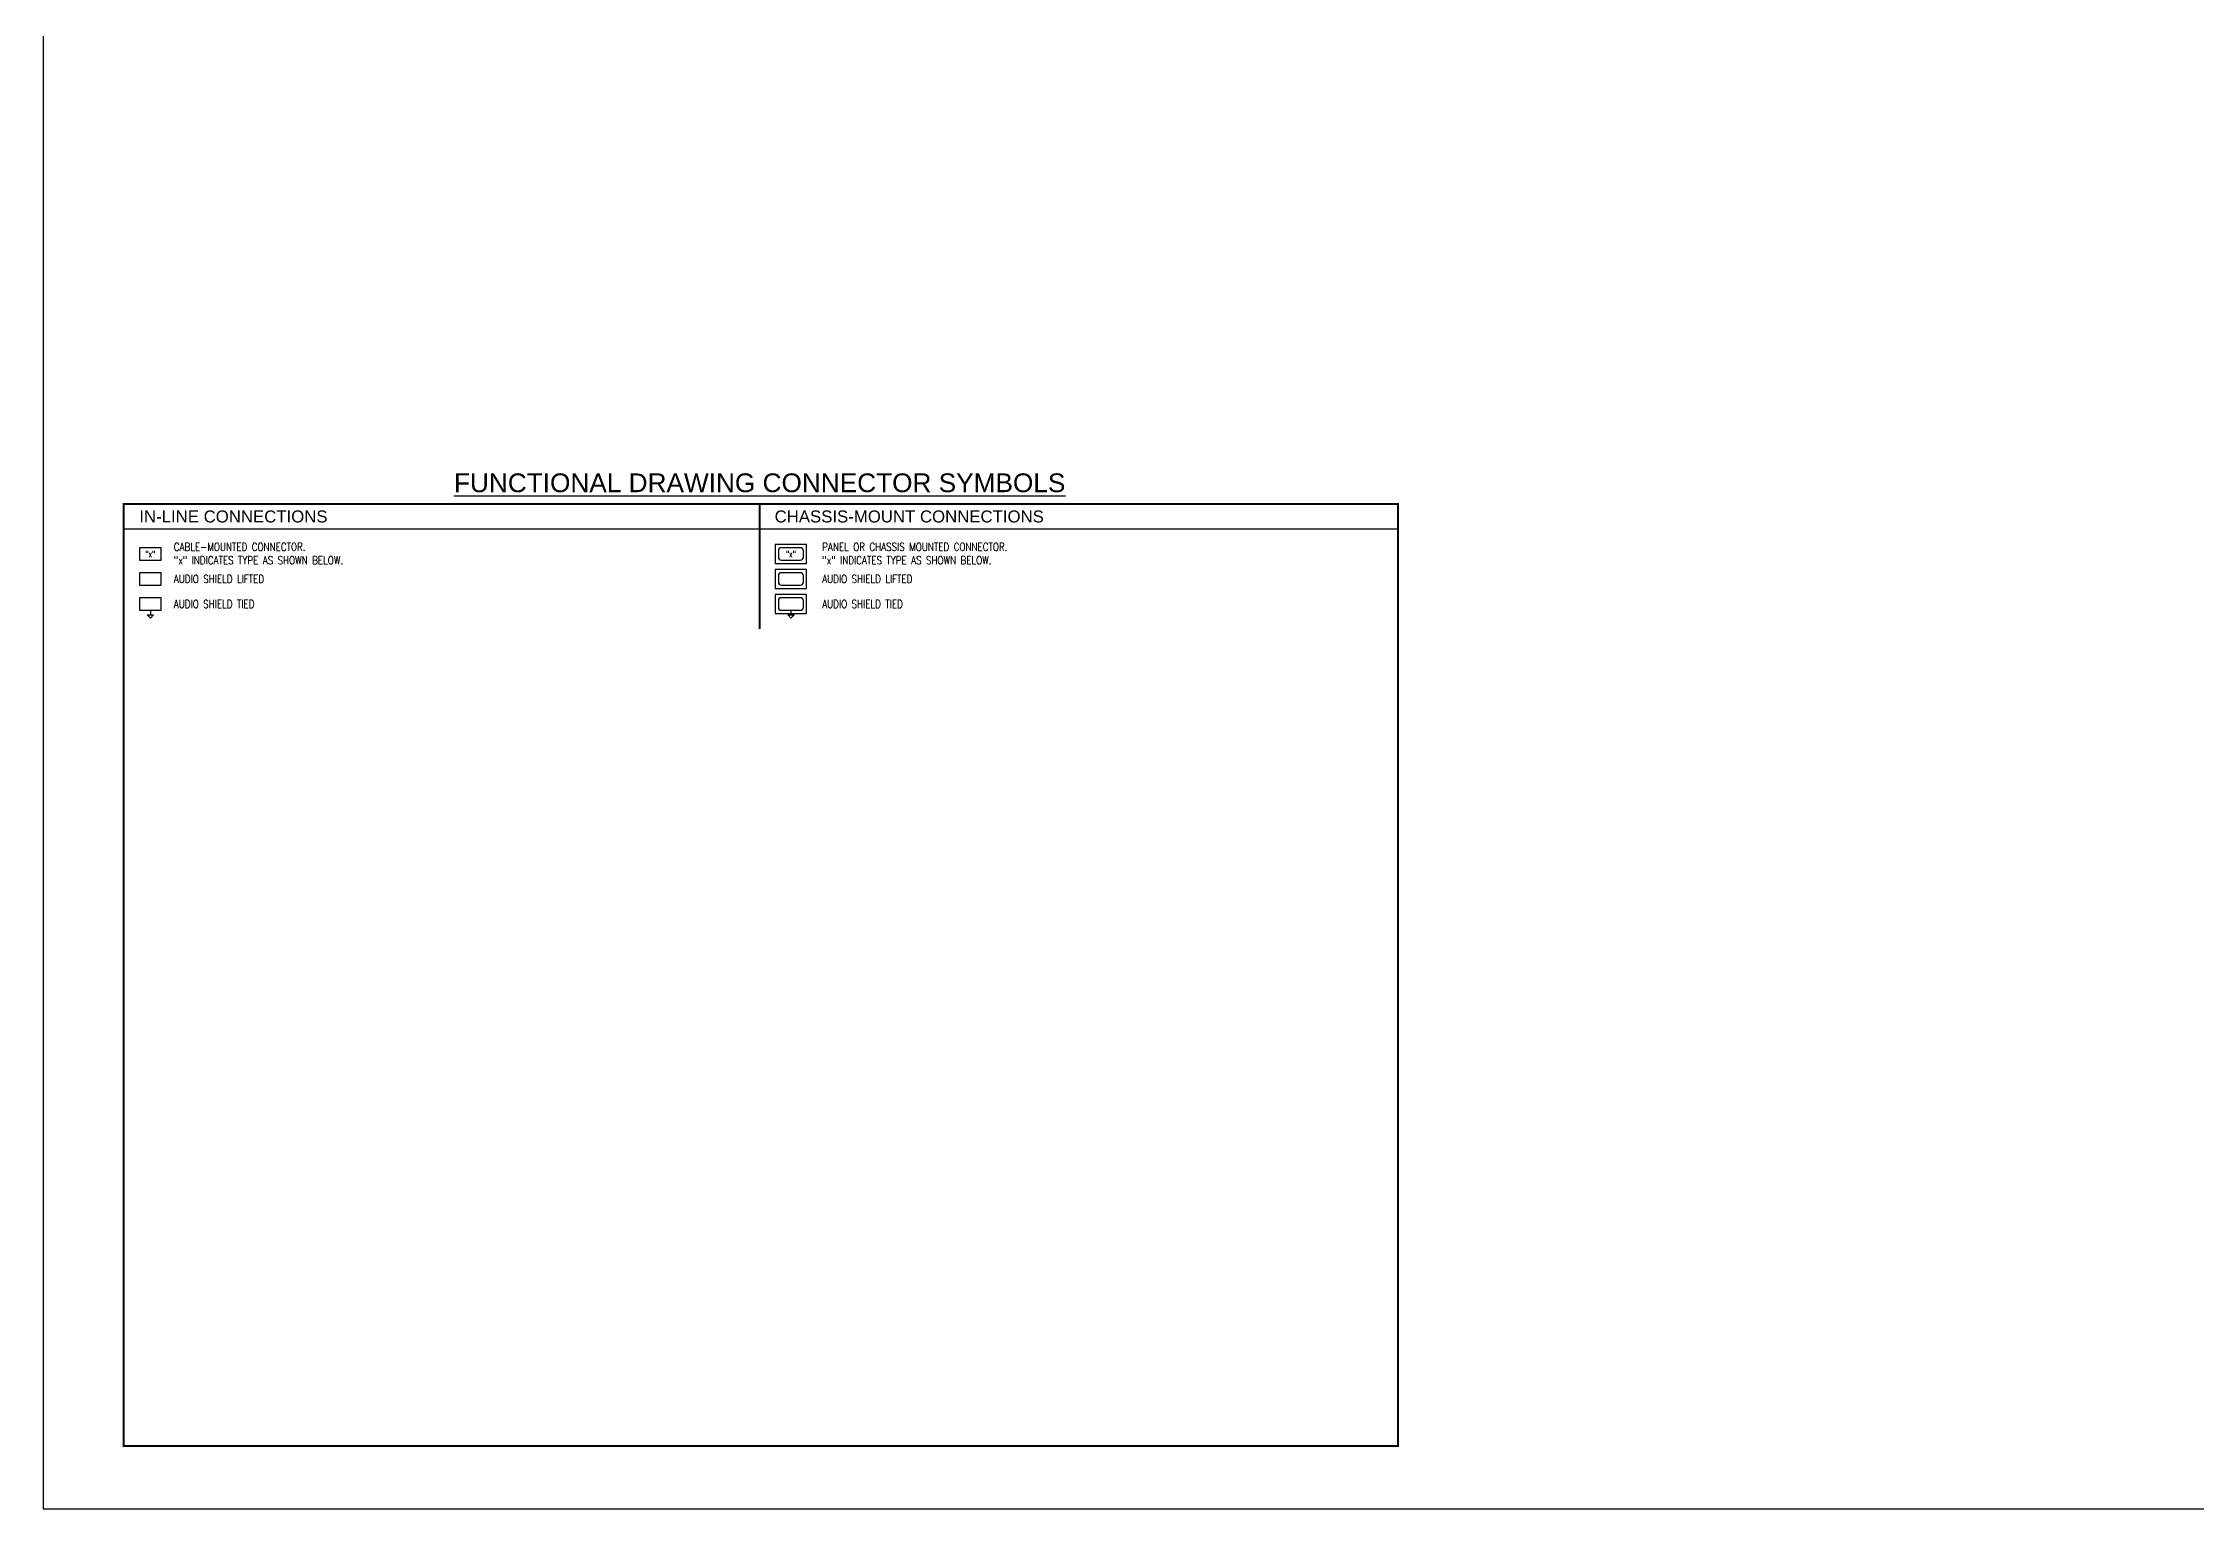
# Model space of a CAD drawing. Extents: x 0 to 73.7, y 0 to 29.5.
# Drawn here: x 0 to 21.53, y 0 to 14.65 of the extents above; entities that cross this region are included whole.
import ezdxf
from ezdxf.enums import TextEntityAlignment as Align

# ---------------------------------------------------------------- set-up
doc = ezdxf.new("R2010")
doc.units = 0
doc.header["$MEASUREMENT"] = 0
doc.layers.get('0').update_dxf_attribs({"linetype": 'CONTINUOUS'})
doc.layers.get('DEFPOINTS').update_dxf_attribs({"linetype": 'CONTINUOUS'})
for name, color, linetype in [('GRID', 7, 'CONTINUOUS'), ('TABLE', 7, 'CONTINUOUS'), ('TEXT-MEDIUM', 1, 'CONTINUOUS')]:
    doc.layers.add(name, color=color, linetype=linetype)
doc.styles.add('CONNECTOR', font='SIMPLEX.shx', dxfattribs={"width": 0.75, "height": 0.0625})
doc.styles.add('NARROW', font='ROMANS.shx', dxfattribs={"width": 0.8})
doc.styles.get("Standard").update_dxf_attribs({"font": 'arial.ttf'})
doc.styles.add('SWISS-L', font='swiss-l.shx')

# ---------------------------------------------------------------- blocks, each defined once
blk = doc.blocks.new('input-g')
blk.add_lwpolyline([(-0.21875, -0.0625), (0, -0.0625), (0, 0.0625), (-0.21875, 0.0625)], close=True)
for points in [[(-0.140625, -0.109375), (-0.078125, -0.109375), (-0.109375, -0.140625), (-0.140625, -0.109375)], [(-0.109375, -0.0625), (-0.109375, -0.109375)]]:
    blk.add_lwpolyline(points)
at = {"style": 'CONNECTOR', "width": 0.75}
blk.add_attdef('CONNECTOR', text='', height=0.0625, dxfattribs=at).set_placement((-0.109375, 0), align=Align.MIDDLE)
blk = doc.blocks.new('INPUT')
blk.add_lwpolyline([(-0.21875, -0.0625), (0, -0.0625), (0, 0.0625), (-0.21875, 0.0625)], close=True)
at = {"style": 'CONNECTOR', "width": 0.75}
blk.add_attdef('CONNECTOR', text='', height=0.0625, dxfattribs=at).set_placement((-0.109375, 0), align=Align.MIDDLE_CENTER)
blk = doc.blocks.new('recept-g')
for points in [[(-0.15625, -0.09375), (0.15625, -0.09375), (0.15625, 0.09375), (-0.15625, 0.09375)], [(-0.03125, -0.109375), (0.03125, -0.109375), (0, -0.140625)]]:
    blk.add_lwpolyline(points, close=True)
blk.add_lwpolyline([(-0.09375, -0.0625), (0.09375, -0.0625, 0.414213562), (0.125, -0.03125), (0.125, 0.03125, 0.414213562), (0.09375, 0.0625), (-0.09375, 0.0625, 0.414213562), (-0.125, 0.03125), (-0.125, -0.03125, 0.414213562)], format="xyb", close=True)
blk.add_lwpolyline([(0, -0.0625), (0, -0.109375)])
at = {"style": 'CONNECTOR', "width": 0.75}
blk.add_attdef('RECEPTACLE', text='', height=0.0625, dxfattribs=at).set_placement((0, 0), align=Align.MIDDLE)
blk = doc.blocks.new('RECEPT')
blk.add_lwpolyline([(-0.15625, -0.09375), (0.15625, -0.09375), (0.15625, 0.09375), (-0.15625, 0.09375)], close=True)
blk.add_lwpolyline([(-0.09375, -0.0625), (0.09375, -0.0625, 0.41421356), (0.125, -0.03125), (0.125, 0.03125, 0.41421356), (0.09375, 0.0625), (-0.09375, 0.0625, 0.41421356), (-0.125, 0.03125), (-0.125, -0.03125, 0.41421356)], format="xyb", close=True)
at = {"style": 'CONNECTOR', "width": 0.75}
blk.add_attdef('RECEPTACLE', text='', height=0.0625, dxfattribs=at).set_placement((0, 0), align=Align.MIDDLE)

msp = doc.modelspace()

# ---------------------------------------------------------------- linework, layer by layer
msp.add_lwpolyline([(0.807, 10.044), (0.807, 9.794)])
at = {"layer": 'DEFPOINTS'}
msp.add_lwpolyline([(0, 0), (36.7, 0), (36.7, 29.3), (0, 29.3)], close=True, dxfattribs=at)
msp.add_lwpolyline([(0, 0), (36.7, 0), (36.7, 29.3), (0, 29.3)], close=True, dxfattribs=at)
at = {"layer": 'GRID'}
msp.add_line((0.807, 9.794), (13.542, 9.794), dxfattribs=at)
at = {"layer": 'GRID', "const_width": 0.02}
msp.add_lwpolyline([(7.163, 10.044), (7.163, 8.794)], dxfattribs=at)
at = {"layer": 'TABLE', "const_width": 0.02}
msp.add_lwpolyline([(0.807, 0.629), (13.542, 0.629), (13.542, 10.044), (0.807, 10.044)], close=True, dxfattribs=at)

# ---------------------------------------------------------------- block references
for name, p, values in [('INPUT', (1.182, 9.544), {'CONNECTOR': '"x"'}), ('RECEPT', (7.475, 9.544), {'RECEPTACLE': '"x"'})]:
    msp.add_blockref(name, p).add_auto_attribs(values)
for name, p in [('INPUT', (1.182, 9.294)), ('RECEPT', (7.475, 9.294)), ('input-g', (1.182, 9.044)), ('recept-g', (7.475, 9.044))]:
    msp.add_blockref(name, p)

# ---------------------------------------------------------------- texts
at = {"layer": 'TEXT-MEDIUM'}
for s, p in [('IN-LINE CONNECTIONS', (1.903, 9.919)), ('CHASSIS-MOUNT CONNECTIONS', (8.658, 9.919))]:
    msp.add_text(s, height=0.12, dxfattribs=at).set_placement(p, align=Align.MIDDLE_CENTER)
at = {"layer": 'TEXT-MEDIUM', "style": 'NARROW', "width": 0.8}
for s, p in [('AUDIO SHIELD LIFTED', (1.307, 9.294)), ('AUDIO SHIELD LIFTED', (7.788, 9.294)), ('AUDIO SHIELD TIED', (1.307, 9.044)), ('AUDIO SHIELD TIED', (7.788, 9.044))]:
    msp.add_text(s, height=0.08, dxfattribs=at).set_placement(p, align=Align.MIDDLE_LEFT)
at = {"layer": 'TEXT-MEDIUM'}
for s, insert, char_height, width, attachment_point, style in [('{\\fSwis721 Blk BT|b0|i0|c0|p34;\\LFUNCTIONAL DRAWING CONNECTOR SYMBOLS}', (7.163, 10.159), 0.1875, 9.37024, 8, 'SWISS-L'), ('CABLE-MOUNTED CONNECTOR.\\P"x" INDICATES TYPE AS SHOWN BELOW.', (1.307, 9.548), 0.08, 2.75, 4, 'NARROW'), ('PANEL OR CHASSIS MOUNTED CONNECTOR.\\P"x" INDICATES TYPE AS SHOWN BELOW.', (7.788, 9.548), 0.08, 2.75, 4, 'NARROW')]:
    msp.add_mtext(s, dxfattribs=dict(at, insert=insert, char_height=char_height, width=width, attachment_point=attachment_point, style=style))

doc.saveas('drawing.dxf')
